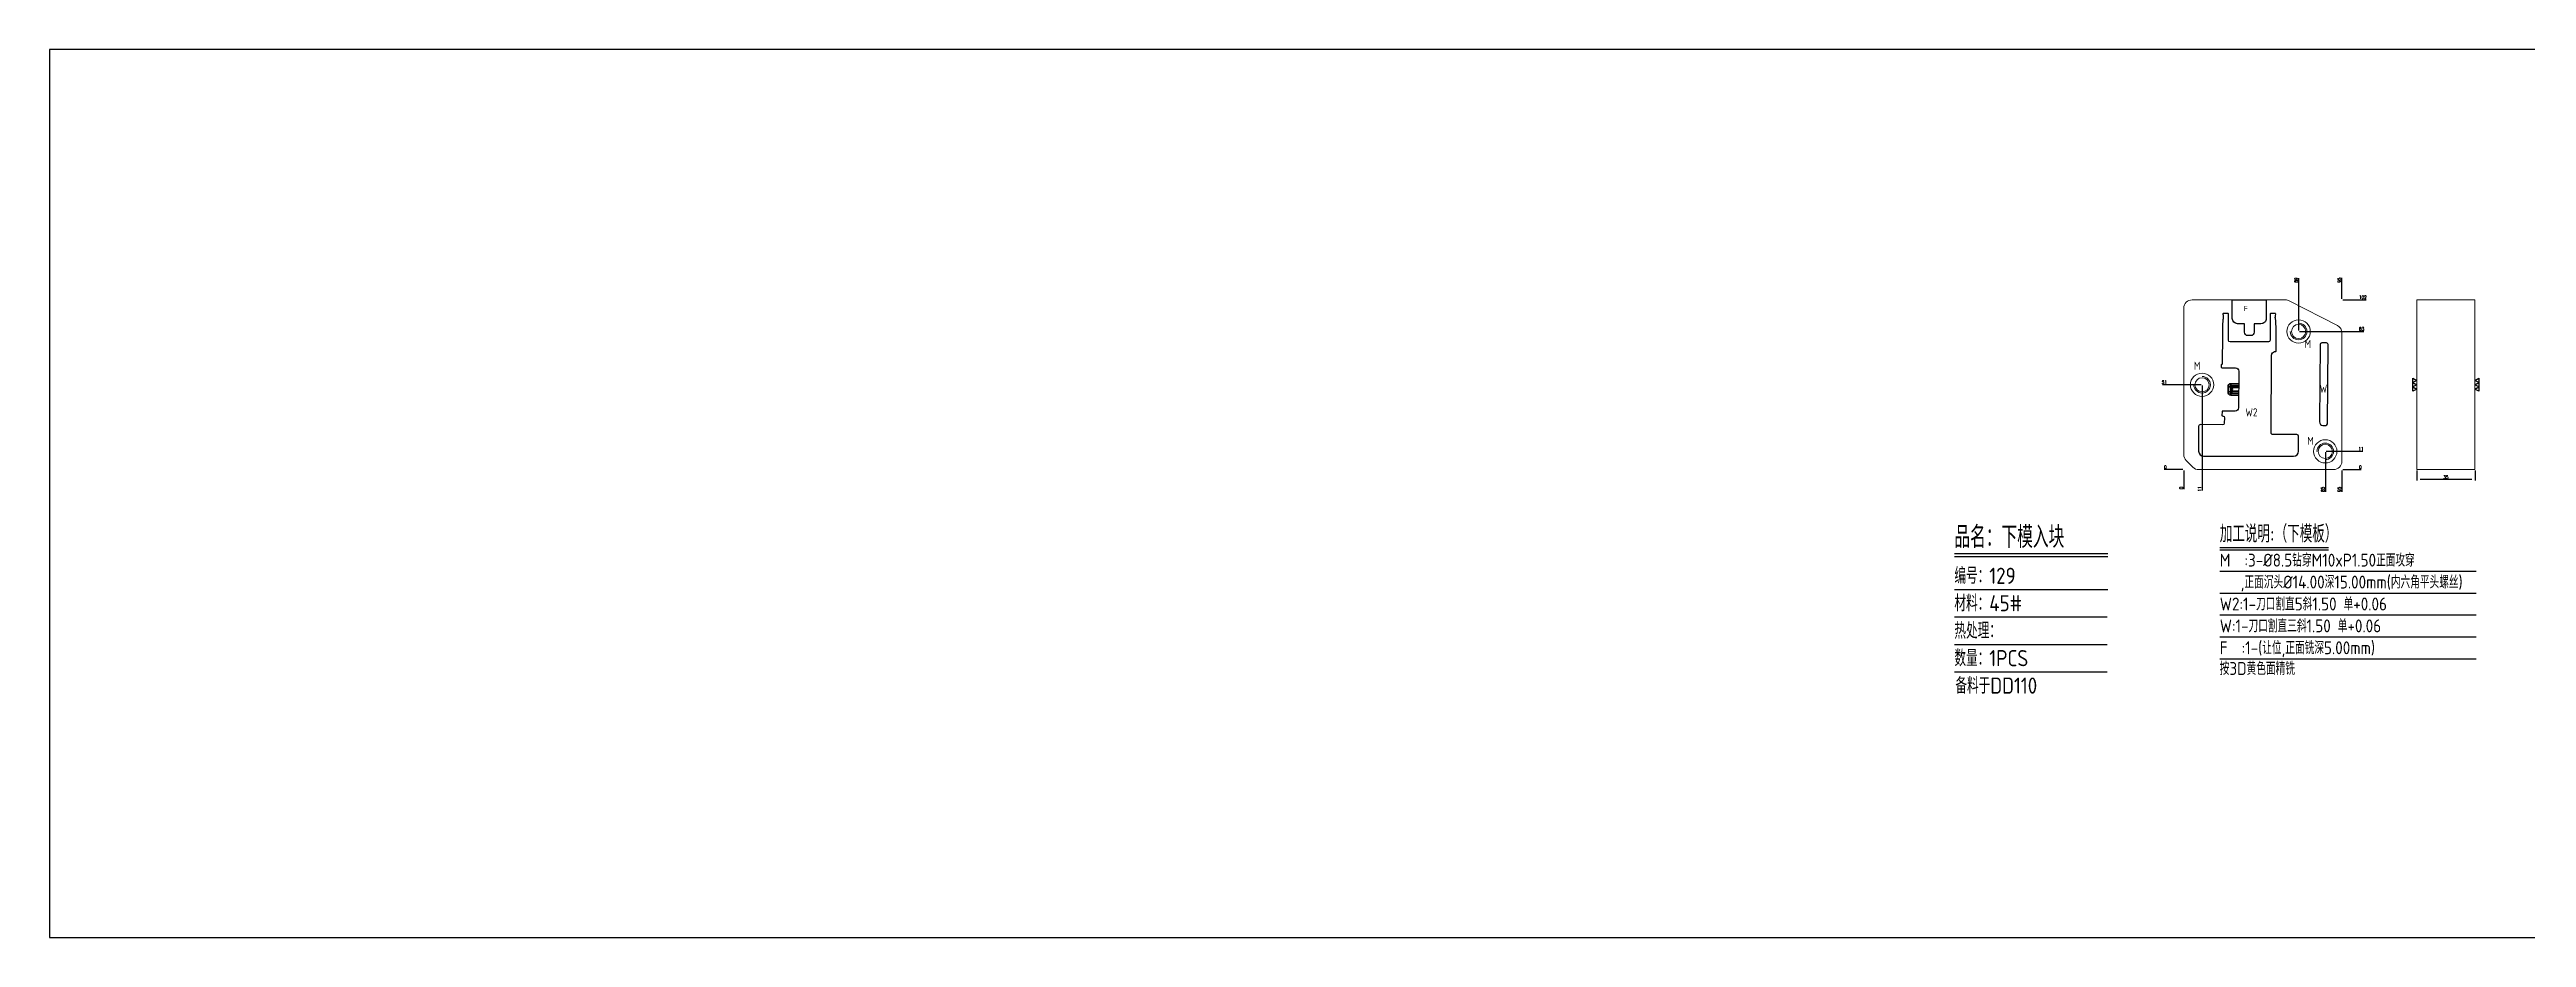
# Model space of a CAD drawing. Header units: millimetres. Extents: x 105474 to 108341, y 1546 to 2080.
# Drawn here: x 105474 to 106961, y 1546 to 2080 of the extents above; entities that cross this region are included whole.
import ezdxf
from ezdxf.enums import TextEntityAlignment as Align

# ---------------------------------------------------------------- set-up
doc = ezdxf.new("R2010")
doc.units = ezdxf.units.MM
for name, color, linetype in [('DIE_P', 2, 'Continuous'), ('DIM', 4, 'Continuous'), ('LP_O', 40, 'Continuous'), ('TEXT', 4, 'Continuous')]:
    doc.layers.add(name, color=color, linetype=linetype)
doc.styles.add('gbenor', font='gbenor.shx', dxfattribs={"bigfont": 'gbcbig.shx'})
doc.styles.get("Standard").update_dxf_attribs({"font": 'txt.shx', "width": 0.85, "bigfont": 'ctxt.shx'})
doc.dimstyles.new('T-2-WX', dxfattribs={"dimtxt": 2, "dimasz": 2, "dimexe": 0.5, "dimexo": 0.5, "dimgap": 0.5, "dimtad": 1, "dimtxsty": 'Standard', "dimblk": 'OPEN30', "dimcen": 0, "dimazin": 3, "dimtfac": 1, "dimtmove": 0, "dimatfit": 3, "dimldrblk": 'OPEN30', "dimlwd": -1, "dimlwe": -1})

# ---------------------------------------------------------------- blocks, each defined once
blk = doc.blocks.new('*D7579')
at = {"layer": 'Defpoints', "color": 0}
for p in [(106895.5, 1827.2), (106895.5, 1821.2), (106930.5, 1827.2)]:
    blk.add_point(p, dxfattribs=at)
at = {"layer": 'DIM', "color": 0}
for p, q in [((106895.5, 1826.7), (106895.5, 1820.7)), ((106928.5, 1821.2), (106897.5, 1821.2)), ((106930.5, 1826.7), (106930.5, 1820.7))]:
    blk.add_line(p, q, dxfattribs=at)
at = {"layer": 'DIM', "color": 0, "insert": (106913, 1822.7), "char_height": 2, "attachment_point": 5}
blk.add_mtext('35', dxfattribs=at)
blk = doc.blocks.new('_Open30')
blk = doc.blocks.new('*D7580')
at = {"layer": 'Defpoints', "color": 0}
for p in [(106755.6, 1827.2), (106850.6, 1827.2), (106860.6, 1827.2)]:
    blk.add_point(p, dxfattribs=at)
at = {"layer": 'DIM', "color": 0}
blk.add_line((106851.1, 1827.2), (106862.2, 1827.2), dxfattribs=at)
at = {"layer": 'DIM', "color": 0, "insert": (106861.6, 1828.7), "char_height": 2, "attachment_point": 5}
blk.add_mtext('0', dxfattribs=at)
blk = doc.blocks.new('*D7581')
at = {"layer": 'Defpoints', "color": 0}
for p in [(106840.6, 1838.2), (106860.6, 1838.2), (106755.6, 1827.2)]:
    blk.add_point(p, dxfattribs=at)
at = {"layer": 'DIM', "color": 0}
for p, q in [((106841.1, 1838.2), (106852.6, 1838.2)), ((106852.6, 1838.2), (106856.6, 1838.2)), ((106856.6, 1838.2), (106863.1, 1838.2))]:
    blk.add_line(p, q, dxfattribs=at)
at = {"layer": 'DIM', "color": 0, "insert": (106862.1, 1839.7), "char_height": 2, "attachment_point": 5}
blk.add_mtext('11', dxfattribs=at)
blk = doc.blocks.new('*D7582')
at = {"layer": 'Defpoints', "color": 0}
for p in [(106824.6, 1910.2), (106860.6, 1910.2), (106755.6, 1827.2)]:
    blk.add_point(p, dxfattribs=at)
at = {"layer": 'DIM', "color": 0}
for p, q in [((106825.1, 1910.2), (106852.6, 1910.2)), ((106852.6, 1910.2), (106856.6, 1910.2)), ((106856.6, 1910.2), (106863.8, 1910.2))]:
    blk.add_line(p, q, dxfattribs=at)
at = {"layer": 'DIM', "color": 0, "insert": (106862.4, 1911.7), "char_height": 2, "attachment_point": 5}
blk.add_mtext('83', dxfattribs=at)
blk = doc.blocks.new('*D7583')
at = {"layer": 'Defpoints', "color": 0}
for p in [(106850.6, 1929.2), (106860.6, 1929.2), (106755.6, 1827.2)]:
    blk.add_point(p, dxfattribs=at)
at = {"layer": 'DIM', "color": 0}
for p, q in [((106851.1, 1929.2), (106854.6, 1929.2)), ((106854.6, 1929.2), (106856.6, 1929.2)), ((106856.6, 1929.2), (106865.2, 1929.2))]:
    blk.add_line(p, q, dxfattribs=at)
at = {"layer": 'DIM', "color": 0, "insert": (106863.1, 1930.7), "char_height": 2, "attachment_point": 5}
blk.add_mtext('102', dxfattribs=at)
blk = doc.blocks.new('*D7584')
at = {"layer": 'Defpoints', "color": 0}
for p in [(106745.6, 1827.2), (106755.6, 1827.2), (106755.6, 1827.2)]:
    blk.add_point(p, dxfattribs=at)
at = {"layer": 'DIM', "color": 0}
blk.add_line((106755.1, 1827.2), (106743.9, 1827.2), dxfattribs=at)
at = {"layer": 'DIM', "color": 0, "insert": (106744.5, 1828.7), "char_height": 2, "attachment_point": 5}
blk.add_mtext('0', dxfattribs=at)
blk = doc.blocks.new('*D7585')
at = {"layer": 'Defpoints', "color": 0}
for p in [(106745.6, 1878.2), (106766.6, 1878.2), (106755.6, 1827.2)]:
    blk.add_point(p, dxfattribs=at)
at = {"layer": 'DIM', "color": 0}
for p, q in [((106749.6, 1878.2), (106742.8, 1878.2)), ((106753.6, 1878.2), (106749.6, 1878.2)), ((106766.1, 1878.2), (106753.6, 1878.2))]:
    blk.add_line(p, q, dxfattribs=at)
at = {"layer": 'DIM', "color": 0, "insert": (106743.9, 1879.7), "char_height": 2, "attachment_point": 5}
blk.add_mtext('51', dxfattribs=at)
blk = doc.blocks.new('*D7586')
at = {"layer": 'Defpoints', "color": 0}
for p in [(106755.6, 1827.2), (106850.6, 1827.2), (106850.6, 1817.2)]:
    blk.add_point(p, dxfattribs=at)
at = {"layer": 'DIM', "color": 0}
for p, q in [((106850.6, 1826.7), (106850.6, 1823.2)), ((106850.6, 1823.2), (106850.6, 1821.2)), ((106850.6, 1821.2), (106850.6, 1813.9))]:
    blk.add_line(p, q, dxfattribs=at)
at = {"layer": 'DIM', "color": 0, "insert": (106849.1, 1815.3), "char_height": 2, "attachment_point": 5, "rotation": 90}
blk.add_mtext('95', dxfattribs=at)
blk = doc.blocks.new('*D7587')
at = {"layer": 'Defpoints', "color": 0}
for p in [(106840.6, 1838.2), (106755.6, 1827.2), (106840.6, 1817.2)]:
    blk.add_point(p, dxfattribs=at)
at = {"layer": 'DIM', "color": 0}
for p, q in [((106840.6, 1837.7), (106840.6, 1825.2)), ((106840.6, 1825.2), (106840.6, 1821.2)), ((106840.6, 1821.2), (106840.6, 1813.9))]:
    blk.add_line(p, q, dxfattribs=at)
at = {"layer": 'DIM', "color": 0, "insert": (106839.1, 1815.3), "char_height": 2, "attachment_point": 5, "rotation": 90}
blk.add_mtext('85', dxfattribs=at)
blk = doc.blocks.new('*D7588')
at = {"layer": 'Defpoints', "color": 0}
for p in [(106766.6, 1878.2), (106755.6, 1827.2), (106766.6, 1817.2)]:
    blk.add_point(p, dxfattribs=at)
at = {"layer": 'DIM', "color": 0}
for p, q in [((106766.6, 1877.7), (106766.6, 1825.2)), ((106766.6, 1825.2), (106766.6, 1821.2)), ((106766.6, 1821.2), (106766.6, 1814.6))]:
    blk.add_line(p, q, dxfattribs=at)
at = {"layer": 'DIM', "color": 0, "insert": (106765.1, 1815.6), "char_height": 2, "attachment_point": 5, "rotation": 90}
blk.add_mtext('11', dxfattribs=at)
blk = doc.blocks.new('*D7589')
at = {"layer": 'Defpoints', "color": 0}
for p in [(106755.6, 1827.2), (106755.6, 1827.2), (106755.6, 1817.2)]:
    blk.add_point(p, dxfattribs=at)
at = {"layer": 'DIM', "color": 0}
blk.add_line((106755.6, 1826.7), (106755.6, 1815.5), dxfattribs=at)
at = {"layer": 'DIM', "color": 0, "insert": (106754.1, 1816.1), "char_height": 2, "attachment_point": 5, "rotation": 90}
blk.add_mtext('0', dxfattribs=at)
blk = doc.blocks.new('*D7590')
at = {"layer": 'Defpoints', "color": 0}
for p in [(106850.6, 1939.2), (106850.6, 1929.2), (106755.6, 1827.2)]:
    blk.add_point(p, dxfattribs=at)
at = {"layer": 'DIM', "color": 0}
for p, q in [((106850.6, 1935.2), (106850.6, 1942.4)), ((106850.6, 1933.2), (106850.6, 1935.2)), ((106850.6, 1929.7), (106850.6, 1933.2))]:
    blk.add_line(p, q, dxfattribs=at)
at = {"layer": 'DIM', "color": 0, "insert": (106849.1, 1941), "char_height": 2, "attachment_point": 5, "rotation": 90}
blk.add_mtext('95', dxfattribs=at)
blk = doc.blocks.new('*D7591')
at = {"layer": 'Defpoints', "color": 0}
for p in [(106824.6, 1939.2), (106824.6, 1910.2), (106755.6, 1827.2)]:
    blk.add_point(p, dxfattribs=at)
at = {"layer": 'DIM', "color": 0}
for p, q in [((106824.6, 1935.2), (106824.6, 1942.2)), ((106824.6, 1931.2), (106824.6, 1935.2)), ((106824.6, 1910.7), (106824.6, 1931.2))]:
    blk.add_line(p, q, dxfattribs=at)
at = {"layer": 'DIM', "color": 0, "insert": (106823.1, 1941), "char_height": 2, "attachment_point": 5, "rotation": 90}
blk.add_mtext('69', dxfattribs=at)

msp = doc.modelspace()

# ---------------------------------------------------------------- linework, layer by layer
at = {"layer": 'DIE_P', "linetype": 'Continuous', "lineweight": 18, "ltscale": 10}
msp.add_lwpolyline([(106847.843, 1913.695, -0.28071655), (106850.551, 1909.251), (106850.551, 1832.157, -0.41421356), (106845.551, 1827.157), (106764.622, 1827.157, -0.19891237), (106761.087, 1828.621), (106757.016, 1832.692, -0.19891237), (106755.551, 1836.228), (106755.551, 1924.157, -0.41421356), (106760.551, 1929.157), (106816.646, 1929.157, -0.11959134), (106818.937, 1928.601)], format="xyb", close=True, dxfattribs=at)
at = {"layer": 'DIE_P', "color": 1, "linetype": 'Continuous'}
msp.add_lwpolyline([(106806.436, 1903.933), (106783.439, 1903.934, -0.41368079), (106782.439, 1904.932), (106782.411, 1920.535, 0.41962397), (106781.901, 1921.034), (106779.428, 1920.984, 0.47089735), (106779.045, 1920.501), (106779.166, 1919.933, -0.07557465), (106779.272, 1918.556), (106779.256, 1918.273, -0.01508134), (106779.137, 1917.066), (106779.011, 1915.961, 0.02320124), (106778.769, 1911.832), (106778.742, 1908.201), (106778.614, 1890.665, -0.36589708), (106778.362, 1890.371, 0.36604709), (106778.11, 1890.077), (106778.1, 1888.66, 0.41344561), (106778.398, 1888.358), (106786.664, 1888.28, -0.41338417), (106788.645, 1886.267), (106788.501, 1864.287, -0.41541921), (106786.48, 1862.3), (106778.858, 1862.381, 0.41236403), (106778.555, 1862.086), (106778.516, 1859.765, 0.35832256), (106778.753, 1859.466), (106779.193, 1859.372, -0.35763739), (106779.983, 1858.38), (106779.935, 1855.07, -0.41233498), (106778.927, 1854.084), (106765.525, 1854.193, 0.4166021), (106764.517, 1853.193), (106764.517, 1838.271, 0.41421356), (106767.517, 1835.271), (106821.517, 1835.271, 0.41421356), (106824.517, 1838.271), (106824.517, 1847.177, 0.41217346), (106823.524, 1848.177), (106809.012, 1848.278, -0.41421766), (106808.019, 1849.285), (106808.341, 1895.472, -0.03024877), (106808.366, 1895.834), (106808.443, 1896.437, -0.0860519), (106808.539, 1896.806, -0.35397588), (106810.657, 1898.085, 0.45408467), (106810.998, 1898.381), (106811.029, 1908.029), (106811.055, 1909.444, 0.02857355), (106810.774, 1916.53), (106810.615, 1917.954, -0.10419932), (106810.818, 1920.477, 0.49466048), (106810.443, 1920.99), (106807.97, 1921.042, 0.41993103), (106807.46, 1920.543), (106807.436, 1904.932, -0.41376848)], format="xyb", close=True, dxfattribs=at)
at = {"layer": 'DIE_P', "color": 94, "linetype": 'Continuous'}
msp.add_lwpolyline([(106805.137, 1929.157), (106805.137, 1918.005, -0.41421358), (106801.937, 1914.805), (106797.841, 1914.805), (106797.841, 1909.686, -0.41421356), (106795.841, 1907.686), (106794.032, 1907.686, -0.41421356), (106792.032, 1909.686), (106792.032, 1914.805), (106787.937, 1914.805, -0.41421354), (106784.737, 1918.005), (106784.737, 1929.157)], format="xyb", close=True, dxfattribs=at)
at = {"layer": 'DIE_P', "linetype": 'Continuous', "lineweight": 18, "ltscale": 10}
msp.add_lwpolyline([(106895.463, 1929.157), (106930.463, 1929.157), (106930.463, 1827.157), (106895.463, 1827.157)], close=True, dxfattribs=at)
at = {"layer": 'DIE_P', "lineweight": 18}
for points in [[(106824.551, 1915.157, -2.41421356), (106819.551, 1910.157)], [(106766.551, 1883.157, -2.41421356), (106761.551, 1878.157)], [(106840.551, 1833.157, 2.41421356), (106835.551, 1838.157)]]:
    msp.add_lwpolyline(points, format="xyb", dxfattribs=at)
at = {"layer": 'DIE_P', "color": 1}
msp.add_lwpolyline([(106842.257, 1902.263, 0.41659064), (106841.257, 1903.271), (106838.432, 1903.271, 0.41229157), (106837.432, 1902.278), (106837.127, 1855.784, 0.41613818), (106839.127, 1853.771), (106840.872, 1853.771, 0.41184047), (106841.872, 1854.763)], format="xyb", close=True, dxfattribs=at)
at = {"layer": 'DIE_P', "linetype": 'Continuous', "lineweight": 35}
for points in [[(106784.152, 1874.687), (106783.562, 1873.843), (106782.169, 1873.843), (106782.169, 1876.944), (106783.562, 1876.944), (106784.152, 1876.101)], [(106783.562, 1873.843), (106783.562, 1876.944)], [(106788.596, 1878.793), (106783.766, 1878.793), (106783.766, 1877.591), (106784.562, 1876.454), (106788.581, 1876.454)], [(106783.766, 1877.591), (106788.588, 1877.591)], [(106788.56, 1873.196), (106783.766, 1873.196), (106784.562, 1874.333), (106788.567, 1874.333)], [(106788.552, 1871.994), (106783.766, 1871.994), (106783.766, 1873.196)]]:
    msp.add_lwpolyline(points, dxfattribs=at)
at = {"layer": 'DIE_P', "linetype": 'Continuous', "lineweight": 18, "ltscale": 10}
for centre in [(106824.551, 1910.157), (106766.551, 1878.157), (106840.551, 1838.157)]:
    msp.add_circle(centre, 7, dxfattribs=at)
at = {"layer": 'DIE_P', "lineweight": 18}
for centre in [(106824.551, 1910.157), (106766.551, 1878.157), (106840.551, 1838.157)]:
    msp.add_circle(centre, 4.25, dxfattribs=at)
at = {"layer": 'DIE_P', "linetype": 'Continuous', "lineweight": 35}
for centre, major_axis, ratio, start_param, end_param in [((106784.855, 1875.682), (1.991, -2.844), 0.63368727, 2.72397961, 3.8771629), ((106784.855, 1875.682), (1.373, -1.961), 0.20881398, 2.72397961, 3.8771629), ((106784.562, 1876.101), (-0.41, -0.287), 0.63368727, 4.29477594, 5.44795923), ((106783.657, 1875.394), (0, -1), 0.70020754, 0.78539816, 2.35619449), ((106784.562, 1874.687), (-0.41, 0.287), 0.63368727, 0.83522608, 1.98840937), ((106784.067, 1875.394), (0, -1.5), 0.46680503, 0.78539816, 2.35619449), ((106784.855, 1875.105), (1.991, 2.844), 0.63368727, 2.40602241, 3.55920569), ((106784.855, 1875.105), (-1.373, -1.961), 0.20881398, 5.54761506, 6.70079835)]:
    msp.add_ellipse(centre, major_axis=major_axis, ratio=ratio, start_param=start_param, end_param=end_param, dxfattribs=at)
at = {"layer": 'DIM', "color": 4, "linetype": 'Continuous', "lineweight": 25}
for p, q in [((106617.823, 1776.737), (106709.939, 1776.737)), ((106617.823, 1775.04), (106709.939, 1775.04)), ((106617.823, 1755.153), (106709.939, 1755.153)), ((106617.823, 1738.661), (106709.539, 1738.661)), ((106617.823, 1722.169), (106709.539, 1722.169)), ((106617.823, 1705.677), (106709.539, 1705.677))]:
    msp.add_line(p, q, dxfattribs=at)
at = {"layer": 'LP_O', "color": 8}
msp.add_lwpolyline([(105473.835, 2079.541), (105473.835, 1546.122), (108341.214, 1546.122), (108341.214, 2079.541)], close=True, dxfattribs=at)
at = {"layer": 'TEXT', "color": 3}
for p, q in [((106777.177, 1780.41), (106842.577, 1780.41)), ((106777.177, 1779.055), (106842.577, 1779.055)), ((106777.177, 1766.205), (106931.086, 1766.205)), ((106777.177, 1753.044), (106931.086, 1753.044)), ((106777.177, 1739.884), (106931.086, 1739.884)), ((106777.177, 1726.723), (106931.086, 1726.723)), ((106777.177, 1713.563), (106931.086, 1713.563))]:
    msp.add_line(p, q, dxfattribs=at)
at = {"layer": 'TEXT'}
for points in [[(106893.213, 1882.054), (106895.463, 1880.755), (106893.213, 1879.456), (106895.463, 1878.157), (106893.213, 1876.858), (106895.463, 1875.559), (106893.213, 1874.26), (106893.213, 1882.054)], [(106932.713, 1874.26), (106930.463, 1875.559), (106932.713, 1876.858), (106930.463, 1878.157), (106932.713, 1879.456), (106930.463, 1880.755), (106932.713, 1882.054), (106932.713, 1874.26)]]:
    msp.add_lwpolyline(points, close=True, dxfattribs=at)

# ---------------------------------------------------------------- texts
at = {"layer": 'DIE_P', "color": 4, "style": 'gbenor'}
msp.add_text('F', height=3.2, dxfattribs=at).set_placement((106792.822, 1923.935), align=Align.MIDDLE_CENTER)
at = {"layer": 'DIM', "color": 3, "linetype": 'Continuous', "lineweight": 25, "style": 'gbenor'}
for s, height, p in [('品名：下模入块', 13.0965, (106617.823, 1780.133)), ('编号：129', 9.7011, (106617.823, 1758.548)), ('材料：45#', 9.7011, (106617.823, 1742.056)), ('热处理： ', 9.7011, (106617.823, 1725.564)), ('数量：1PCS', 9.7011, (106617.823, 1709.072))]:
    msp.add_text(s, height=height, dxfattribs=at).set_placement(p)
at = {"layer": 'DIM', "color": 3, "linetype": 'Continuous', "lineweight": 5, "style": 'gbenor'}
msp.add_text('备料于DD110', height=9.7011, dxfattribs=at).set_placement((106618.413, 1692.581))
at = {"layer": 'TEXT', "color": 4, "style": 'gbenor'}
for s, p in [('M', (106830.044, 1902.592)), ('M', (106763.62, 1889.577)), ('W', (106839.481, 1875.846)), ('W2', (106796.233, 1861.623)), ('M', (106831.709, 1844.46))]:
    msp.add_text(s, height=4.8, dxfattribs=at).set_placement(p, align=Align.MIDDLE_CENTER)
for s, height, p in [('加工说明:（下模板）', 10.4509, (106777.177, 1783.391)), ('M  :3-%%C8.5钻穿M10xP1.50正面攻穿', 7.74144, (106777.177, 1768.914)), ('   ,正面沉头%%C14.00深15.00mm(内六角平头螺丝)', 7.74144, (106777.177, 1755.754)), ('F  :1-(让位,正面铣深5.00mm)', 7.74144, (106777.177, 1716.272))]:
    msp.add_text(s, height=height, dxfattribs=at).set_placement(p)
at = {"layer": 'TEXT', "color": 1, "style": 'gbenor'}
for s, p in [('W2:1-刀口割直5斜1.50 单+0.06   ', (106777.177, 1742.593)), ('W:1-刀口割直三斜1.50 单+0.06   ', (106777.177, 1729.433))]:
    msp.add_text(s, height=7.74144, dxfattribs=at).set_placement(p)
at = {"layer": 'TEXT', "color": 2, "style": 'gbenor'}
msp.add_text('按3D黄色面精铣', height=7.7414, dxfattribs=at).set_placement((106777.177, 1703.833))

# ---------------------------------------------------------------- dimensions: what is measured, and where the dimension line sits
at = {"layer": 'DIM'}
for feature_location, offset, dtype, origin, picture, middle in [((106850.551, 1929.157), (0, 10), 1, (106755.551, 1827.157), '*D7590', (106849.051, 1941.033)), ((106824.551, 1910.157), (0, 29), 1, (106755.551, 1827.157), '*D7591', (106823.051, 1940.952)), ((106850.551, 1929.157), (10, 0), 0, (106755.551, 1827.157), '*D7583', (106863.116, 1930.657)), ((106824.551, 1910.157), (36, 0), 0, (106755.551, 1827.157), '*D7582', (106862.428, 1911.657)), ((106766.551, 1878.157), (-21, 0), 0, (106755.551, 1827.157), '*D7585', (106743.918, 1879.657)), ((106766.551, 1878.157), (0, -61), 1, (106755.551, 1827.157), '*D7588', (106765.051, 1815.645)), ((106755.551345118, 1827.156662386), (-10, 0), 0, (106755.551345118, 1827.156662386), '*D7584', (106744.484678452, 1828.656662386)), ((106840.551, 1838.157), (20, 0), 0, (106755.551, 1827.157), '*D7581', (106862.063, 1839.657)), ((106840.551, 1838.157), (0, -21), 1, (106755.551, 1827.157), '*D7587', (106839.051, 1815.28)), ((106850.551345138, 1827.156662386), (10, 0), 0, (106755.551345118, 1827.156662386), '*D7580', (106861.618011805, 1828.656662386)), ((106755.551345118, 1827.156662386), (0, -10), 1, (106755.551345118, 1827.156662386), '*D7589', (106754.051345118, 1816.08999572)), ((106850.551, 1827.157), (0, -10), 1, (106755.551, 1827.157), '*D7586', (106849.051, 1815.28))]:
    dim = msp.add_ordinate_dim(feature_location=feature_location, offset=offset, dtype=dtype, origin=origin, dimstyle='T-2-WX', dxfattribs=at)
    dim.commit()
    dim.dimension.update_dxf_attribs({"geometry": picture, "text_midpoint": middle})
dim = msp.add_linear_dim(base=(106895.463, 1821.157), p1=(106930.463, 1827.157), p2=(106895.463, 1827.157), dimstyle='T-2-WX', dxfattribs=at)
dim.commit()
dim.dimension.update_dxf_attribs({"geometry": '*D7579', "text_midpoint": (106912.963, 1822.657)})

doc.saveas('drawing.dxf')
